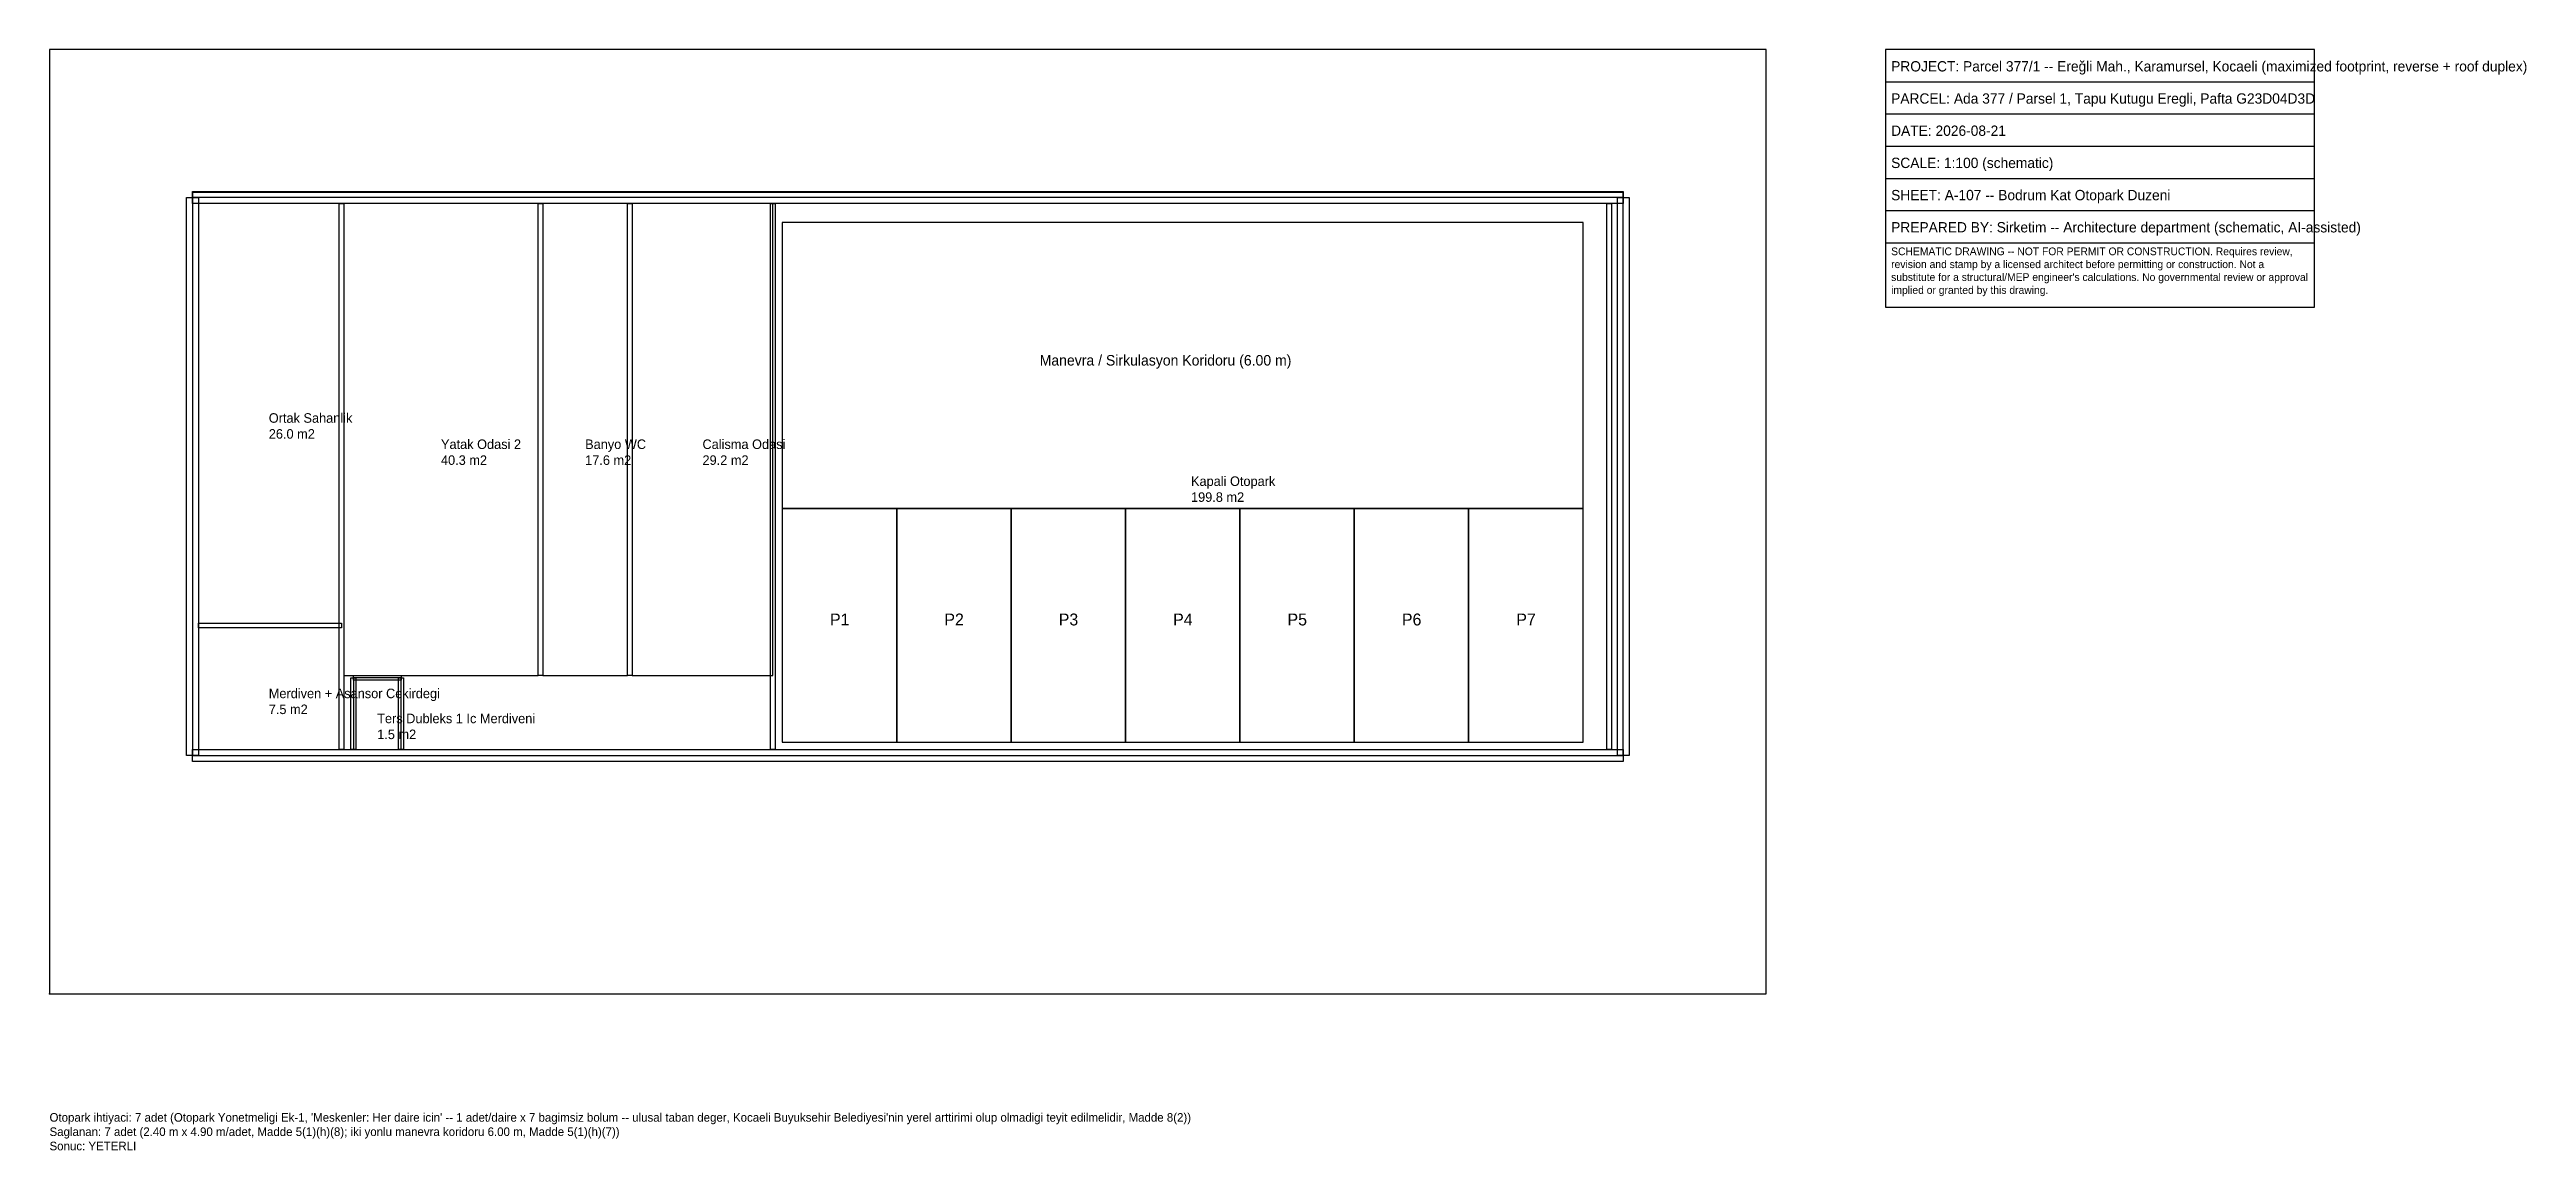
# Paper-space layout 'A-107' of a CAD drawing. Header units: metres. Extents: x 0 to 52, y -3.3 to 19.8.
import ezdxf

# ---------------------------------------------------------------- set-up
doc = ezdxf.new("R2010")
doc.units = ezdxf.units.M
for name, color, linetype in [('A-ANNO-NOTE', 7, 'Continuous'), ('A-ANNO-NPLT', 8, 'Continuous'), ('A-ANNO-TTLB', 7, 'Continuous'), ('A-AREA-IDEN', 2, 'Continuous'), ('A-AREA-PLAN', 4, 'Continuous'), ('A-PARK-CIRC', 8, 'Continuous'), ('A-PARK-STAL', 5, 'Continuous'), ('A-WALL', 7, 'Continuous'), ('A-WALL-INTR', 7, 'Continuous'), ('C-PROP', 1, 'Continuous'), ('Z-DATA-NOPLOT', 8, 'Continuous')]:
    doc.layers.add(name, color=color, linetype=linetype)

psp = doc.layouts.new('A-107')

# ---------------------------------------------------------------- linework, layer by layer
at = {"layer": 'A-ANNO-NPLT'}
psp.add_lwpolyline([(3, 5), (33.02, 5), (33.02, 16.8), (3, 16.8)], close=True, dxfattribs=at)
at = {"layer": 'A-ANNO-TTLB'}
for p, q in [((38.52, 19.125), (47.52, 19.125)), ((38.52, 18.45), (47.52, 18.45)), ((38.52, 17.775), (47.52, 17.775)), ((38.52, 17.1), (47.52, 17.1)), ((38.52, 16.425), (47.52, 16.425)), ((38.52, 15.75), (47.52, 15.75))]:
    psp.add_line(p, q, dxfattribs=at)
psp.add_lwpolyline([(38.52, 14.4), (47.52, 14.4), (47.52, 19.8), (38.52, 19.8)], close=True, dxfattribs=at)
at = {"layer": 'A-AREA-IDEN'}
for points in [[(3.125, 7.775), (6.075, 7.775), (6.075, 16.575), (3.125, 16.575)], [(6.175, 6.675), (10.25, 6.675), (10.25, 16.575), (6.175, 16.575)], [(10.35, 6.675), (12.125, 6.675), (12.125, 16.575), (10.35, 16.575)], [(12.225, 6.675), (15.175, 6.675), (15.175, 16.575), (12.225, 16.575)], [(15.225, 5.125), (32.675, 5.125), (32.675, 16.575), (15.225, 16.575)], [(3.125, 5.125), (6.075, 5.125), (6.075, 7.675), (3.125, 7.675)], [(6.375, 5.125), (7.375, 5.125), (7.375, 6.625), (6.375, 6.625)]]:
    psp.add_lwpolyline(points, close=True, dxfattribs=at)
at = {"layer": 'A-AREA-PLAN'}
psp.add_lwpolyline([(3, 5), (33.02, 5), (33.02, 16.7), (3, 16.7)], close=True, dxfattribs=at)
at = {"layer": 'A-PARK-CIRC'}
psp.add_lwpolyline([(15.375, 10.175), (32.175, 10.175), (32.175, 16.175), (15.375, 16.175)], close=True, dxfattribs=at)
at = {"layer": 'A-PARK-STAL'}
for points in [[(15.375, 5.275), (17.775, 5.275), (17.775, 10.175), (15.375, 10.175)], [(17.775, 5.275), (20.175, 5.275), (20.175, 10.175), (17.775, 10.175)], [(20.175, 5.275), (22.575, 5.275), (22.575, 10.175), (20.175, 10.175)], [(22.575, 5.275), (24.975, 5.275), (24.975, 10.175), (22.575, 10.175)], [(24.975, 5.275), (27.375, 5.275), (27.375, 10.175), (24.975, 10.175)], [(27.375, 5.275), (29.775, 5.275), (29.775, 10.175), (27.375, 10.175)], [(29.775, 5.275), (32.175, 5.275), (32.175, 10.175), (29.775, 10.175)]]:
    psp.add_lwpolyline(points, close=True, dxfattribs=at)
at = {"layer": 'A-WALL'}
for points in [[(3.125, 16.7), (3.125, 5), (2.875, 5), (2.875, 16.7)], [(33.02, 16.575), (3, 16.575), (3, 16.825), (33.02, 16.825)], [(32.895, 5), (32.895, 16.7), (33.145, 16.7), (33.145, 5)], [(3, 5.125), (33.02, 5.125), (33.02, 4.875), (3, 4.875)]]:
    psp.add_lwpolyline(points, close=True, dxfattribs=at)
at = {"layer": 'A-WALL-INTR'}
for points in [[(6.075, 5.125), (6.075, 16.575), (6.175, 16.575), (6.175, 5.125)], [(10.25, 6.675), (10.25, 16.575), (10.35, 16.575), (10.35, 6.675)], [(12.125, 6.675), (12.125, 16.575), (12.225, 16.575), (12.225, 6.675)], [(15.125, 5.125), (15.125, 16.575), (15.225, 16.575), (15.225, 5.125)], [(32.675, 5.125), (32.675, 16.575), (32.775, 16.575), (32.775, 5.125)], [(3.125, 7.775), (6.125, 7.775), (6.125, 7.675), (3.125, 7.675)], [(6.325, 5.125), (6.325, 6.625), (6.425, 6.625), (6.425, 5.125)], [(6.375, 6.675), (7.375, 6.675), (7.375, 6.575), (6.375, 6.575)], [(7.325, 5.125), (7.325, 6.625), (7.425, 6.625), (7.425, 5.125)]]:
    psp.add_lwpolyline(points, close=True, dxfattribs=at)
at = {"layer": 'C-PROP'}
psp.add_lwpolyline([(0, 0), (36.02, 0), (36.02, 19.8), (0, 19.8)], close=True, dxfattribs=at)
at = {"layer": 'Z-DATA-NOPLOT'}
psp.add_point((0, 0), dxfattribs=at)

# ---------------------------------------------------------------- texts
at = {"layer": 'A-ANNO-NOTE', "insert": (0, -2.5), "char_height": 0.18, "attachment_point": 1}
psp.add_mtext("Otopark ihtiyaci: 7 adet (Otopark Yonetmeligi Ek-1, 'Meskenler: Her daire icin' -- 1 adet/daire x 7 bagimsiz bolum -- ulusal taban deger, Kocaeli Buyuksehir Belediyesi'nin yerel arttirimi olup olmadigi teyit edilmelidir, Madde 8(2))\\PSaglanan: 7 adet (2.40 m x 4.90 m/adet, Madde 5(1)(h)(8); iki yonlu manevra koridoru 6.00 m, Madde 5(1)(h)(7))\\PSonuc: YETERLI", dxfattribs=at)
at = {"layer": 'A-ANNO-TTLB'}
for s, p in [('PROJECT: Parcel 377/1 -- Ereğli Mah., Karamursel, Kocaeli (maximized footprint, reverse + roof duplex)', (38.64, 19.341)), ('PARCEL: Ada 377 / Parsel 1, Tapu Kutugu Eregli, Pafta G23D04D3D', (38.64, 18.666)), ('DATE: 2026-08-21', (38.64, 17.991)), ('SCALE: 1:100 (schematic)', (38.64, 17.316)), ('SHEET: A-107 -- Bodrum Kat Otopark Duzeni', (38.64, 16.641)), ('PREPARED BY: Sirketim -- Architecture department (schematic, AI-assisted)', (38.64, 15.966))]:
    psp.add_text(s, height=0.216, dxfattribs=at).set_placement(p)
at = {"layer": 'A-ANNO-TTLB', "insert": (38.64, 15.65), "char_height": 0.162, "width": 8.76, "attachment_point": 1}
psp.add_mtext("SCHEMATIC DRAWING -- NOT FOR PERMIT OR CONSTRUCTION. Requires review, revision and stamp by a licensed architect before permitting or construction. Not a substitute for a structural/MEP engineer's calculations. No governmental review or approval implied or granted by this drawing.", dxfattribs=at)
at = {"layer": 'A-AREA-IDEN', "char_height": 0.2, "attachment_point": 1}
for s, insert in [('Ortak Sahanlik\\P26.0 m2', (4.6, 12.175)), ('Yatak Odasi 2\\P40.3 m2', (8.213, 11.625)), ('Banyo WC\\P17.6 m2', (11.238, 11.625)), ('Calisma Odasi\\P29.2 m2', (13.7, 11.625)), ('Kapali Otopark\\P199.8 m2', (23.95, 10.85)), ('Merdiven + Asansor Cekirdegi\\P7.5 m2', (4.6, 6.4)), ('Ters Dubleks 1 Ic Merdiveni\\P1.5 m2', (6.875, 5.875))]:
    psp.add_mtext(s, dxfattribs=dict(at, insert=insert))
at = {"layer": 'A-PARK-CIRC'}
psp.add_text('Manevra / Sirkulasyon Koridoru (6.00 m)', height=0.22, dxfattribs=at).set_placement((20.775, 13.175))
at = {"layer": 'A-PARK-STAL'}
for s, p in [('P1', (16.375, 7.725)), ('P2', (18.775, 7.725)), ('P3', (21.175, 7.725)), ('P4', (23.575, 7.725)), ('P5', (25.975, 7.725)), ('P6', (28.375, 7.725)), ('P7', (30.775, 7.725))]:
    psp.add_text(s, height=0.25, dxfattribs=at).set_placement(p)

doc.saveas('drawing.dxf')
